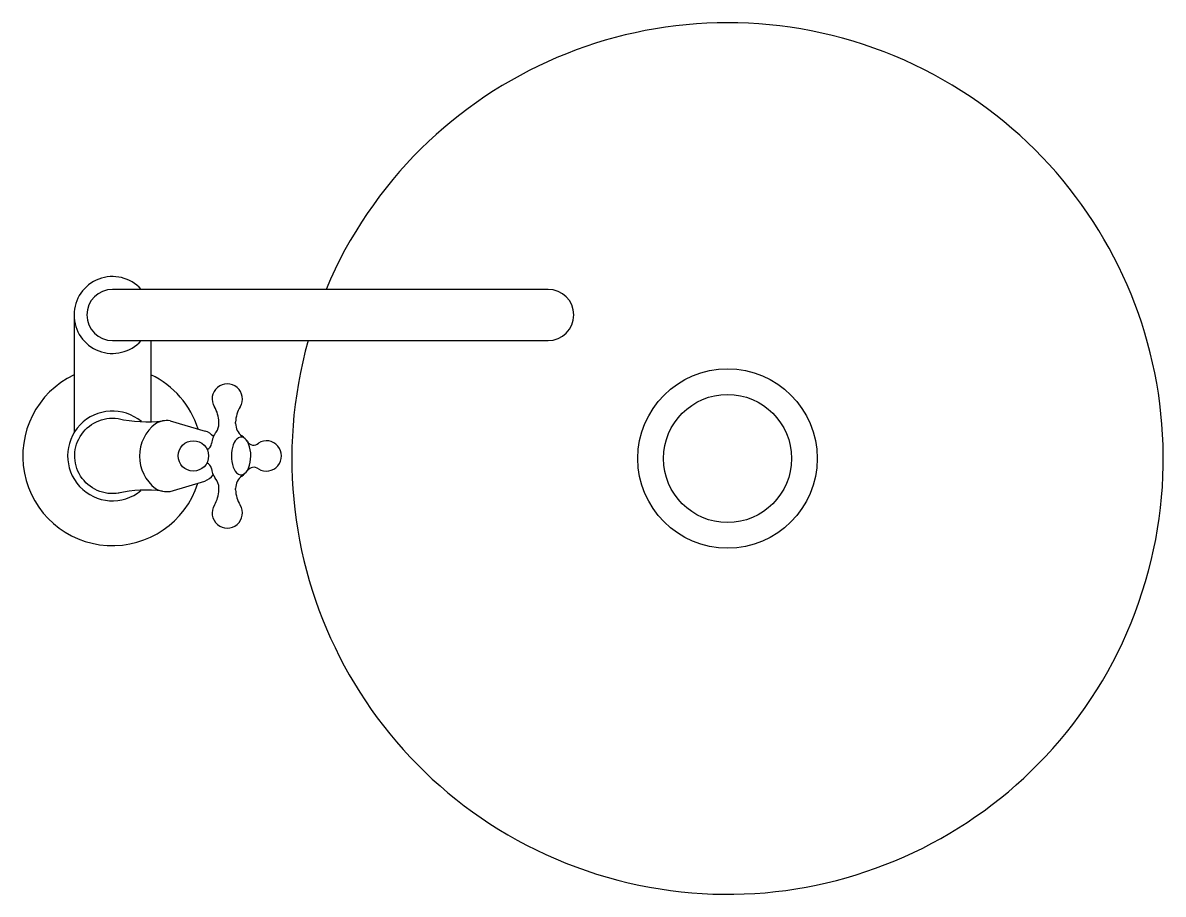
# Model space of a CAD drawing. Header units: millimetres. Extents: x -3064.746 to -3064.301, y 2884.838 to 2885.178.
import ezdxf

# ---------------------------------------------------------------- set-up
doc = ezdxf.new("R2010")
doc.units = ezdxf.units.MM
doc.header["$LTSCALE"] = 10
doc.layers.add('cozinha_pias', color=2, linetype='Continuous')

msp = doc.modelspace()

# ---------------------------------------------------------------- linework, layer by layer
at = {"layer": 'cozinha_pias', "color": 1}
for p, q in [((-3064.540675301322, 2885.074054505561), (-3064.710675280748, 2885.074054505562)), ((-3064.725675280748, 2885.064054505562), (-3064.725675280748, 2885.018068383751)), ((-3064.710675280748, 2885.054054505561), (-3064.540675301322, 2885.054054505561)), ((-3064.695675280748, 2885.054054505561), (-3064.695675280748, 2885.022402160051)), ((-3064.688200238843, 2885.022765294984), (-3064.674545398373, 2885.018738890348)), ((-3064.669144121748, 2885.021739271561), (-3064.669144121748, 2885.022289789561)), ((-3064.662644121748, 2885.021739271561), (-3064.662644121748, 2885.022289789561)), ((-3064.688137558025, 2884.995214661573), (-3064.674609397323, 2884.999203711404)), ((-3064.669144121748, 2884.995817314561), (-3064.669144121748, 2884.996367831561)), ((-3064.662644121748, 2884.995817314561), (-3064.662644121748, 2884.996367831561))]:
    msp.add_line(p, q, dxfattribs=at)
for centre, radius in [((-3064.47067825761, 2885.008048461842), 0.03499999999997726), ((-3064.47067825761, 2885.008048461842), 0.02499999999997726), ((-3064.679115539748, 2885.009053551561), 0.005941512000000001)]:
    msp.add_circle(centre, radius, dxfattribs=at)
at = {"layer": 'cozinha_pias'}
msp.add_arc((-3064.47067825761, 2885.008048461842), 0.17, 164.2986108502855, 157.15305093886, dxfattribs=at)
at = {"layer": 'cozinha_pias', "color": 1}
for centre, radius, start, end in [((-3064.710675280748, 2885.064054505562), 0.01499999999984539, 41.81031489709004, 318.189685102025), ((-3064.710675280748, 2885.064054505562), 0.01000000000028786, 90, 270), ((-3064.540675301322, 2885.064054505561), 0.01000000000027285, 270, 90), ((-3064.710675280748, 2885.009054505561), 0.03499999999994653, 115.3769335254465, 342.2762808140399), ((-3064.710675280748, 2885.009054505561), 0.03499999999994653, 17.44424124236779, 64.62306647336496), ((-3064.665894116748, 2885.031303548561), 0.005900006, 328.3903809999345, 211.6093980008339), ((-3064.681138467748, 2885.021921670561), 0.011999995, 1.757934999835446, 31.60952000051356), ((-3064.650649784748, 2885.021921678561), 0.011999983, 148.3905490001804, 178.242339999168), ((-3064.710675280748, 2885.009054505561), 0.01750000000014438, 49.90572669794256, 309.3431491090852), ((-3064.696953681748, 2885.077628472561), 0.055241107, 257.9330759994349, 276.0253709997481), ((-3064.689467163748, 2885.014179299561), 0.008678964, 81.60616900052094, 120.8230389999367), ((-3064.684166325748, 2885.008985264561), 0.015967787, 127.6234149995016, 232.3765723903592), ((-3064.676013942748, 2885.013057396561), 0.005868219, 36.97672900050706, 75.50746600017483), ((-3064.664532516748, 2885.013479587561), 0.007470414000000001, 139.0870319997452, 176.7451550001339), ((-3064.675143342748, 2885.021738878561), 0.005999223000000001, 325.8604239994186, 0.003783999685303817), ((-3064.656644905748, 2885.021738874561), 0.005999215000000001, 179.9965129998397, 233.9060669999482), ((-3064.674773582748, 2885.014188775561), 0.002797264, 291.6401840004988, 354.1514579994579), ((-3064.658786292748, 2885.011998390561), 0.004963777, 123.2313360002747, 163.0898240000939), ((-3064.660476989748, 2885.014293860561), 0.002122917, 44.63947899926671, 119.0106419998469), ((-3064.665894107748, 2885.009053563561), 0.009699982000000001, 36.09825099971967, 53.90174900028031), ((-3064.662657191748, 2885.011791984561), 0.00543782, 20.84646699935616, 47.25645999987653), ((-3064.655646376748, 2885.015940137561), 0.002679763, 205.926015000329, 315.9889599999586), ((-3064.669004003748, 2885.009212719561), 0.012287961, 359.2679050009089, 21.55434599990277), ((-3064.650626715748, 2885.009053557561), 0.005900017, 238.39044200012, 121.6095140008407), ((-3064.651635129748, 2885.009166864561), 0.012645004, 160.2384849995526, 180.5036380000125), ((-3064.675280295749, 2885.003201834561), 0.003438506, 16.93397999946306, 65.20762499994726), ((-3064.651636135749, 2885.008861328561), 0.012645004, 179.1191810001739, 199.384333999033), ((-3064.669004934749, 2885.008929813561), 0.012287961, 338.0684730001648, 0.3549139994886881), ((-3064.677750339748, 2885.006589344561), 0.008025777000000001, 293.0389500006706, 322.3203340002278), ((-3064.664532526748, 2885.004627513561), 0.007470403000000001, 183.2548319995193, 214.8803099997165), ((-3064.675143342748, 2884.996368224561), 0.005999223000000001, 359.996208000095, 41.65356799934542), ((-3064.658805782748, 2885.006076939561), 0.004963777, 196.5329950007621, 236.3914829998304), ((-3064.656644906748, 2884.996368231561), 0.005999214000000001, 126.094466999893, 180.0038449998948), ((-3064.660511555748, 2885.003792648561), 0.002122917, 240.6121770005463, 314.9833400006208), ((-3064.665894135748, 2885.009053564561), 0.009700021000000001, 306.0982819997773, 323.9016949993017), ((-3064.662675239748, 2885.006308822561), 0.00543782, 312.3663589999333, 338.7763519994623), ((-3064.655536071748, 2885.001473906561), 0.003135171, 54.58101300025718, 143.504513999965), ((-3064.689467163748, 2885.003791229561), 0.008678964, 239.1769362910892, 278.8122835873521), ((-3064.681138457748, 2884.996185424561), 0.011999983, 328.3904500006744, 358.2421109999522), ((-3064.650649761748, 2884.996185434561), 0.012000009, 181.7576980004872, 211.6093440004182), ((-3064.697624405511, 2884.945545235562), 0.05014971998877064, 82.55235527432079, 102.5272308560249), ((-3064.665894115748, 2884.986803568561), 0.005900017, 148.3905330002201, 31.60952799926727)]:
    msp.add_arc(centre, radius, start, end, dxfattribs=at)
at = {"layer": 'cozinha_pias', "color": 1, "extrusion": (0, 0, -1)}
msp.add_arc((3064.710675280748, 2885.009054505561), 0.014714828, 255.8622511021049, 98.49303599955594, dxfattribs=at)

doc.saveas('drawing.dxf')
